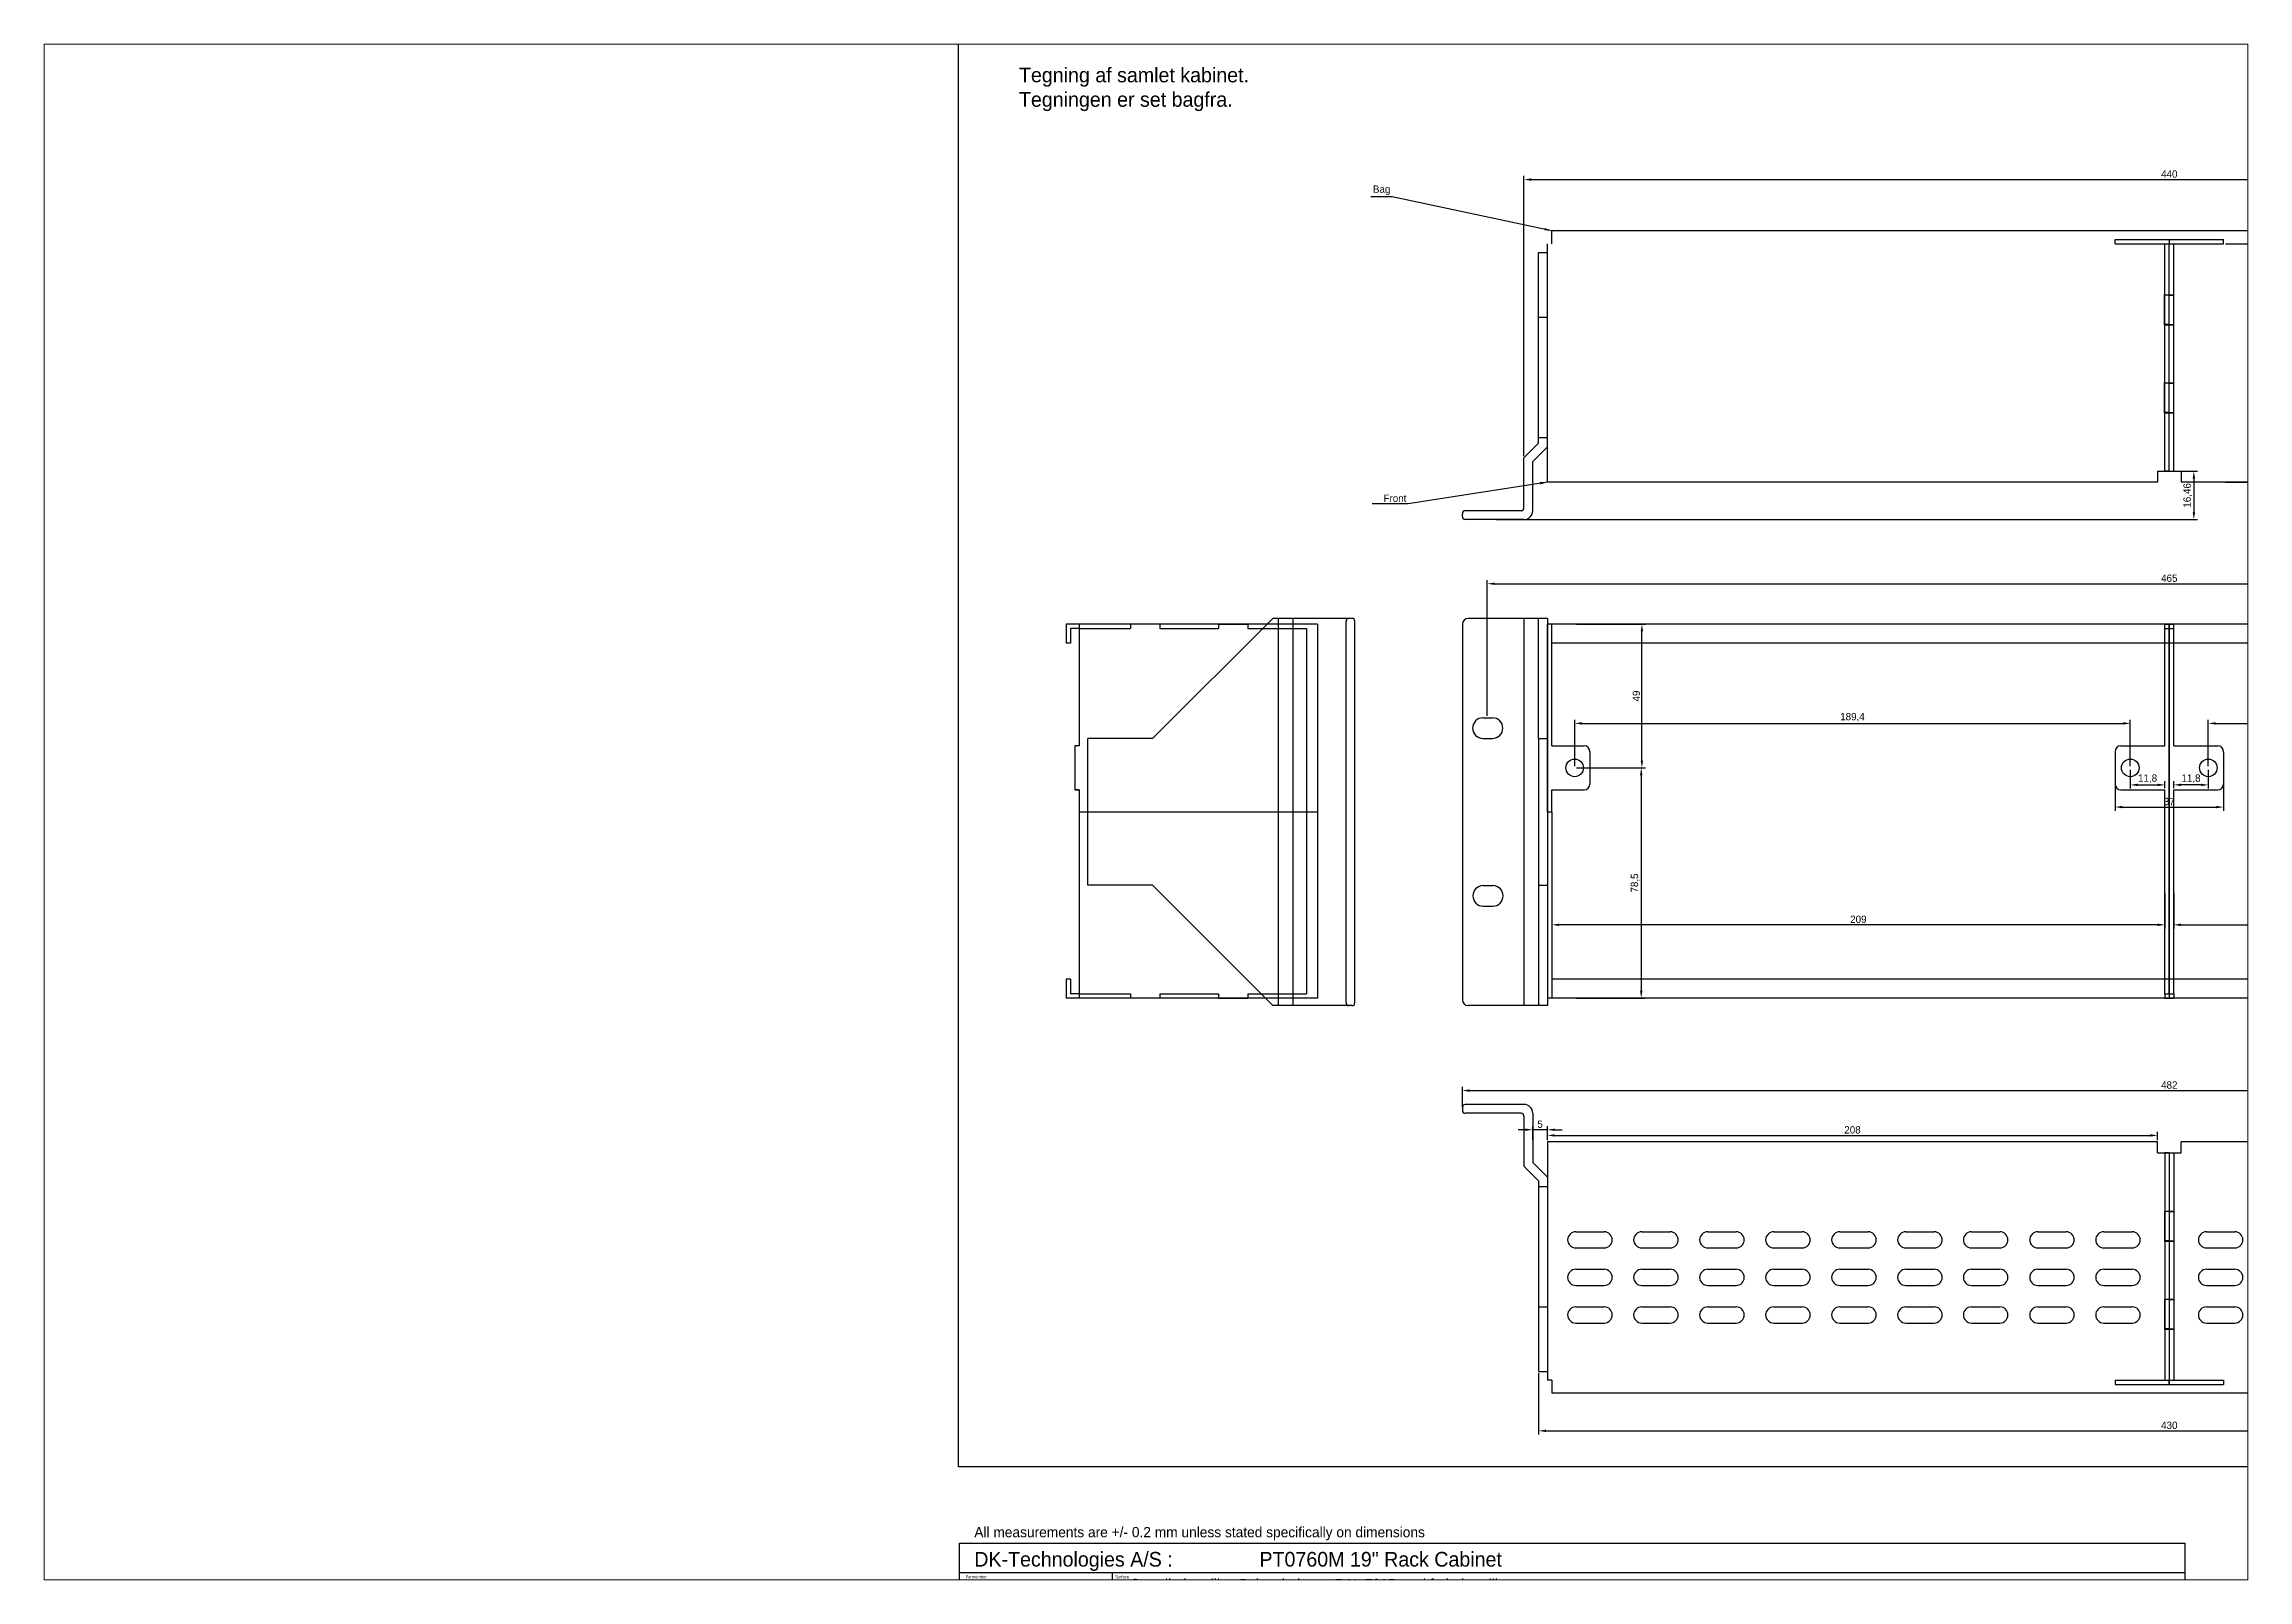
# Paper-space layout 'Layout1' of a CAD drawing. Header units: millimetres. Extents: x 29 to 258, y 20 to 180.
# The model-space entities are those that its viewports show. They can reach past a viewport. Long polylines and large blocks are cut down to what shows.
import ezdxf

# ---------------------------------------------------------------- set-up
doc = ezdxf.new("R2010")
doc.units = ezdxf.units.MM
for name, color, linetype in [('Descriptive Text', 36, 'Continuous'), ('dimensions', 151, 'Continuous'), ('Ears', 144, 'Continuous'), ('Rack Cabinet Bottom', 72, 'Continuous'), ('Rack Cabinet Top', 84, 'Continuous'), ('Wall 1', 22, 'Continuous'), ('Wall 2', 30, 'Continuous')]:
    doc.layers.add(name, color=color, linetype=linetype)
doc.dimstyles.new('ISO-25', dxfattribs={"dimtxt": 2.5, "dimasz": 2.5, "dimexe": 1.25, "dimexo": 0.625, "dimtad": 1, "dimtxsty": 'Standard', "dimcen": 2.5, "dimadec": 0, "dimazin": 0, "dimtfac": 1, "dimtmove": 0, "dimatfit": 3, "dimfxl": 0, "dimarcsym": 0})

# ---------------------------------------------------------------- blocks, each defined once
blk = doc.blocks.new('*D98')
at = {"layer": 'dimensions', "color": 0, "lineweight": -2}
for p, q in [((329.54, -15.03), (329.54, -35.92)), ((759.54, -15.03), (759.54, -35.92)), ((332.04, -34.67), (757.04, -34.67))]:
    blk.add_line(p, q, dxfattribs=at)
at = {"layer": 'dimensions', "color": 0}
for points in [[(332.04, -34.25), (332.04, -35.09), (329.54, -34.67)], [(757.04, -34.25), (757.04, -35.09), (759.54, -34.67)]]:
    blk.add_solid(points, dxfattribs=at)
at = {"layer": 'dimensions', "color": 0, "insert": (544.54, -32.8), "char_height": 2.5, "attachment_point": 5}
blk.add_mtext('430', dxfattribs=at)
blk = doc.blocks.new('*D99')
at = {"layer": 'dimensions', "color": 0, "lineweight": -2}
for p, q in [((324.54, 297.62), (324.54, 393.13)), ((327.04, 391.88), (762.04, 391.88)), ((764.54, 297.62), (764.54, 393.13))]:
    blk.add_line(p, q, dxfattribs=at)
at = {"layer": 'dimensions', "color": 0}
for points in [[(327.04, 392.3), (327.04, 391.47), (324.54, 391.88)], [(762.04, 392.3), (762.04, 391.47), (764.54, 391.88)]]:
    blk.add_solid(points, dxfattribs=at)
at = {"layer": 'dimensions', "color": 0, "insert": (544.54, 393.76), "char_height": 2.5, "attachment_point": 5}
blk.add_mtext('440', dxfattribs=at)
blk = doc.blocks.new('*D100')
at = {"layer": 'dimensions', "color": 0, "lineweight": -2}
for p, q in [((312.04, 209.02), (312.04, 255.36)), ((314.54, 254.11), (774.54, 254.11)), ((777.04, 209.02), (777.04, 255.36))]:
    blk.add_line(p, q, dxfattribs=at)
at = {"layer": 'dimensions', "color": 0}
for points in [[(314.54, 254.52), (314.54, 253.69), (312.04, 254.11)], [(774.54, 254.52), (774.54, 253.69), (777.04, 254.11)]]:
    blk.add_solid(points, dxfattribs=at)
at = {"layer": 'dimensions', "color": 0, "insert": (544.54, 255.98), "char_height": 2.5, "attachment_point": 5}
blk.add_mtext('465', dxfattribs=at)
blk = doc.blocks.new('*D101')
at = {"layer": 'dimensions', "color": 0, "lineweight": -2}
for p, q in [((526.04, 190.71), (526.04, 176.72)), ((563.04, 190.71), (563.04, 176.72)), ((528.54, 177.97), (560.54, 177.97))]:
    blk.add_line(p, q, dxfattribs=at)
at = {"layer": 'dimensions', "color": 0}
for points in [[(528.54, 178.39), (528.54, 177.55), (526.04, 177.97)], [(560.54, 178.39), (560.54, 177.55), (563.04, 177.97)]]:
    blk.add_solid(points, dxfattribs=at)
at = {"layer": 'dimensions', "color": 0, "insert": (544.54, 179.85), "char_height": 2.5, "attachment_point": 5}
blk.add_mtext('37', dxfattribs=at)
blk = doc.blocks.new('*D102')
at = {"layer": 'dimensions', "color": 0, "lineweight": -2}
for p, q in [((341.84, 191.96), (341.84, 207.75)), ((344.34, 206.5), (528.74, 206.5)), ((531.24, 191.96), (531.24, 207.75))]:
    blk.add_line(p, q, dxfattribs=at)
at = {"layer": 'dimensions', "color": 0}
for points in [[(344.34, 206.92), (344.34, 206.08), (341.84, 206.5)], [(528.74, 206.92), (528.74, 206.08), (531.24, 206.5)]]:
    blk.add_solid(points, dxfattribs=at)
at = {"layer": 'dimensions', "color": 0, "insert": (436.54, 208.58), "char_height": 2.5, "attachment_point": 5}
blk.add_mtext('189,4', dxfattribs=at)
blk = doc.blocks.new('*D103')
at = {"layer": 'dimensions', "color": 0, "lineweight": -2}
for p, q in [((557.84, 191.96), (557.84, 207.75)), ((560.34, 206.5), (744.74, 206.5)), ((747.24, 191.96), (747.24, 207.75))]:
    blk.add_line(p, q, dxfattribs=at)
at = {"layer": 'dimensions', "color": 0}
for points in [[(560.34, 206.92), (560.34, 206.08), (557.84, 206.5)], [(744.74, 206.92), (744.74, 206.08), (747.24, 206.5)]]:
    blk.add_solid(points, dxfattribs=at)
at = {"layer": 'dimensions', "color": 0, "insert": (652.54, 208.58), "char_height": 2.5, "attachment_point": 5}
blk.add_mtext('189,4', dxfattribs=at)
blk = doc.blocks.new('*D105')
at = {"layer": 'dimensions', "color": 0, "lineweight": -2}
for p, q in [((303.54, 75.72), (303.54, 82.58)), ((306.04, 81.33), (783.04, 81.33)), ((785.54, 75.72), (785.54, 82.58))]:
    blk.add_line(p, q, dxfattribs=at)
at = {"layer": 'dimensions', "color": 0}
for points in [[(306.04, 81.75), (306.04, 80.91), (303.54, 81.33)], [(783.04, 81.75), (783.04, 80.91), (785.54, 81.33)]]:
    blk.add_solid(points, dxfattribs=at)
at = {"layer": 'dimensions', "color": 0, "insert": (544.54, 83.2), "char_height": 2.5, "attachment_point": 5}
blk.add_mtext('482', dxfattribs=at)
blk = doc.blocks.new('*D106')
at = {"layer": 'dimensions', "color": 0, "lineweight": -2}
for p, q in [((546.04, 148.46), (546.04, 136.58)), ((755.04, 147.19), (755.04, 136.58)), ((548.54, 137.83), (752.54, 137.83))]:
    blk.add_line(p, q, dxfattribs=at)
at = {"layer": 'dimensions', "color": 0}
for points in [[(548.54, 138.24), (548.54, 137.41), (546.04, 137.83)], [(752.54, 138.24), (752.54, 137.41), (755.04, 137.83)]]:
    blk.add_solid(points, dxfattribs=at)
at = {"layer": 'dimensions', "color": 0, "insert": (650.54, 139.7), "char_height": 2.5, "attachment_point": 5}
blk.add_mtext('209', dxfattribs=at)
blk = doc.blocks.new('*D107')
at = {"layer": 'dimensions', "color": 0, "lineweight": -2}
for p, q in [((334.04, 147.19), (334.04, 136.58)), ((543.04, 148.46), (543.04, 136.58)), ((540.54, 137.83), (336.54, 137.83))]:
    blk.add_line(p, q, dxfattribs=at)
at = {"layer": 'dimensions', "color": 0}
for points in [[(336.54, 138.24), (336.54, 137.41), (334.04, 137.83)], [(540.54, 138.24), (540.54, 137.41), (543.04, 137.83)]]:
    blk.add_solid(points, dxfattribs=at)
at = {"layer": 'dimensions', "color": 0, "insert": (438.54, 139.7), "char_height": 2.5, "attachment_point": 5}
blk.add_mtext('209', dxfattribs=at)
blk = doc.blocks.new('*D108')
at = {"layer": 'dimensions', "color": 0, "lineweight": -2}
for p, q in [((325.04, 67.97), (322.54, 67.97)), ((327.54, 64.46), (327.54, 69.22)), ((332.54, 67.97), (327.54, 67.97)), ((332.54, 64.46), (332.54, 69.22)), ((335.04, 67.97), (337.54, 67.97))]:
    blk.add_line(p, q, dxfattribs=at)
at = {"layer": 'dimensions', "color": 0}
for points in [[(325.04, 68.39), (325.04, 67.56), (327.54, 67.97)], [(335.04, 68.39), (335.04, 67.56), (332.54, 67.97)]]:
    blk.add_solid(points, dxfattribs=at)
at = {"layer": 'dimensions', "color": 0, "insert": (330.04, 69.85), "char_height": 2.5, "attachment_point": 5}
blk.add_mtext('5', dxfattribs=at)
blk = doc.blocks.new('*D110')
at = {"layer": 'dimensions', "color": 0, "lineweight": -2}
for p, q in [((531.24, 190.71), (531.24, 184.28)), ((533.74, 185.53), (540.54, 185.53)), ((543.04, 184.46), (543.04, 186.78))]:
    blk.add_line(p, q, dxfattribs=at)
at = {"layer": 'dimensions', "color": 0}
for points in [[(533.74, 185.95), (533.74, 185.12), (531.24, 185.53)], [(540.54, 185.95), (540.54, 185.12), (543.04, 185.53)]]:
    blk.add_solid(points, dxfattribs=at)
at = {"layer": 'dimensions', "color": 0, "insert": (537.14, 187.62), "char_height": 2.5, "attachment_point": 5}
blk.add_mtext('11,8', dxfattribs=at)
blk = doc.blocks.new('*D111')
at = {"layer": 'dimensions', "color": 0, "lineweight": -2}
for p, q in [((557.84, 190.71), (557.84, 184.28)), ((546.04, 184.46), (546.04, 186.78)), ((555.34, 185.53), (548.54, 185.53))]:
    blk.add_line(p, q, dxfattribs=at)
at = {"layer": 'dimensions', "color": 0}
for points in [[(548.54, 185.95), (548.54, 185.12), (546.04, 185.53)], [(555.34, 185.95), (555.34, 185.12), (557.84, 185.53)]]:
    blk.add_solid(points, dxfattribs=at)
at = {"layer": 'dimensions', "color": 0, "insert": (551.94, 187.62), "char_height": 2.5, "attachment_point": 5}
blk.add_mtext('11,8', dxfattribs=at)
blk = doc.blocks.new('*D128')
at = {"layer": 'dimensions', "color": 0, "lineweight": -2}
for p, q in [((332.54, 64.46), (332.54, 67.29)), ((335.04, 66.04), (538.04, 66.04)), ((540.54, 64.46), (540.54, 67.29))]:
    blk.add_line(p, q, dxfattribs=at)
at = {"layer": 'dimensions', "color": 0}
for points in [[(335.04, 66.46), (335.04, 65.63), (332.54, 66.04)], [(538.04, 66.46), (538.04, 65.63), (540.54, 66.04)]]:
    blk.add_solid(points, dxfattribs=at)
at = {"layer": 'dimensions', "color": 0, "insert": (436.54, 67.92), "char_height": 2.5, "attachment_point": 5}
blk.add_mtext('208', dxfattribs=at)
blk = doc.blocks.new('*D129')
at = {"layer": 'dimensions', "color": 0, "lineweight": -2}
for p, q in [((342.47, 240.33), (366, 240.33)), ((364.75, 193.83), (364.75, 237.83)), ((342.47, 191.33), (366, 191.33))]:
    blk.add_line(p, q, dxfattribs=at)
at = {"layer": 'dimensions', "color": 0}
for points in [[(364.33, 237.83), (365.16, 237.83), (364.75, 240.33)], [(364.33, 193.83), (365.16, 193.83), (364.75, 191.33)]]:
    blk.add_solid(points, dxfattribs=at)
at = {"layer": 'dimensions', "color": 0, "insert": (362.87, 215.83), "char_height": 2.5, "attachment_point": 5, "rotation": 90}
blk.add_mtext('49', dxfattribs=at)
blk = doc.blocks.new('*D130')
at = {"layer": 'dimensions', "color": 0, "lineweight": -2}
for p, q in [((342.47, 191.33), (365.78, 191.33)), ((364.53, 188.83), (364.53, 115.33)), ((342.47, 112.83), (365.78, 112.83))]:
    blk.add_line(p, q, dxfattribs=at)
at = {"layer": 'dimensions', "color": 0}
for points in [[(364.11, 188.83), (364.95, 188.83), (364.53, 191.33)], [(364.11, 115.33), (364.95, 115.33), (364.53, 112.83)]]:
    blk.add_solid(points, dxfattribs=at)
at = {"layer": 'dimensions', "color": 0, "insert": (362.45, 152.08), "char_height": 2.5, "attachment_point": 5, "rotation": 90}
blk.add_mtext('78,5', dxfattribs=at)
blk = doc.blocks.new('*D131')
at = {"layer": 'dimensions', "color": 0, "lineweight": -2}
for p, q in [((563.67, 369.95), (619.06, 369.95)), ((617.81, 367.45), (617.81, 291.25)), ((563.67, 288.75), (619.06, 288.75))]:
    blk.add_line(p, q, dxfattribs=at)
at = {"layer": 'dimensions', "color": 0}
for points in [[(617.4, 367.45), (618.23, 367.45), (617.81, 369.95)], [(617.4, 291.25), (618.23, 291.25), (617.81, 288.75)]]:
    blk.add_solid(points, dxfattribs=at)
at = {"layer": 'dimensions', "color": 0, "insert": (615.73, 329.35), "char_height": 2.5, "attachment_point": 5, "rotation": 90}
blk.add_mtext('81,2', dxfattribs=at)
blk = doc.blocks.new('*D132')
at = {"layer": 'dimensions', "color": 0, "lineweight": -2}
for p, q in [((545.17, 292.45), (554.17, 292.45)), ((552.92, 289.95), (552.92, 278.49)), ((315.17, 275.99), (554.17, 275.99))]:
    blk.add_line(p, q, dxfattribs=at)
at = {"layer": 'dimensions', "color": 0}
for points in [[(552.51, 289.95), (553.34, 289.95), (552.92, 292.45)], [(552.51, 278.49), (553.34, 278.49), (552.92, 275.99)]]:
    blk.add_solid(points, dxfattribs=at)
at = {"layer": 'dimensions', "color": 0, "insert": (550.84, 284.22), "char_height": 2.5, "attachment_point": 5, "rotation": 90}
blk.add_mtext('16,46', dxfattribs=at)

msp = doc.modelspace()

# ---------------------------------------------------------------- linework, layer by layer
at = {"layer": 'Descriptive Text'}
for p, q in [((132.163, -72.951), (549.838, -72.951)), ((132.163, -142.583), (132.163, -72.951)), ((549.838, -72.951), (549.838, -142.583)), ((132.163, -82.951), (549.838, -82.951)), ((184.163, -82.951), (184.163, -89.951))]:
    msp.add_line(p, q, dxfattribs=at)
msp.add_lwpolyline([(131.725, 438.101), (971.367, 438.101), (971.367, -46.95), (131.725, -46.95)], close=True, dxfattribs=at)
at = {"layer": 'Ears'}
for p, q in [((329.543, 301.993), (329.543, 366.993)), ((329.543, 366.993), (332.543, 366.993)), ((332.543, 300.751), (332.543, 366.993)), ((329.543, 344.993), (332.543, 344.993)), ((324.543, 296.993), (329.543, 301.993)), ((327.543, 295.751), (332.543, 300.751)), ((329.543, 303.993), (332.543, 303.993)), ((324.543, 279.991), (324.543, 296.993)), ((327.543, 278.991), (327.543, 295.751)), ((303.543, 276.991), (303.543, 277.991)), ((323.543, 278.991), (304.543, 278.991)), ((324.543, 275.991), (304.543, 275.991)), ((238.901, 242.293), (197.901, 201.293)), ((265.901, 242.293), (238.901, 242.293)), ((240.901, 110.293), (240.901, 242.293)), ((245.901, 110.293), (245.901, 242.293)), ((263.901, 111.293), (263.901, 241.293)), ((265.901, 242.293), (264.901, 242.293)), ((266.901, 111.293), (266.901, 241.293)), ((332.543, 242.293), (305.543, 242.293)), ((324.543, 242.293), (324.543, 110.293)), ((329.543, 201.293), (329.543, 242.293)), ((332.543, 242.293), (332.543, 110.293)), ((303.543, 240.293), (303.543, 112.293)), ((310.543, 208.393), (313.843, 208.393)), ((197.901, 201.293), (175.901, 201.293)), ((175.901, 151.293), (175.901, 201.293)), ((310.543, 201.393), (313.843, 201.393)), ((329.543, 201.293), (329.543, 151.293)), ((329.543, 201.293), (332.543, 201.293)), ((332.543, 201.293), (332.543, 151.293)), ((197.901, 151.293), (175.901, 151.293)), ((238.901, 110.293), (197.901, 151.293)), ((310.633, 151.193), (313.933, 151.193)), ((329.543, 151.293), (332.543, 151.293)), ((329.543, 151.293), (329.543, 110.293)), ((310.543, 144.193), (313.933, 144.193)), ((265.901, 110.293), (238.901, 110.293)), ((265.901, 110.293), (264.901, 110.293)), ((332.543, 110.293), (305.543, 110.293)), ((303.543, 75.595), (303.543, 74.595)), ((324.543, 76.595), (304.543, 76.595)), ((323.543, 73.595), (304.543, 73.595)), ((324.543, 72.595), (324.543, 55.592)), ((327.543, 73.595), (327.543, 56.835)), ((324.543, 55.592), (329.543, 50.592)), ((327.543, 56.835), (332.543, 51.835)), ((329.543, 50.592), (329.543, -14.408)), ((329.543, 48.592), (332.543, 48.592)), ((332.543, 51.835), (332.543, -14.408)), ((329.543, 7.592), (332.543, 7.592)), ((329.543, -14.408), (332.543, -14.408))]:
    msp.add_line(p, q, dxfattribs=at)
for centre, radius, start, end in [((304.543, 277.991), 1, 90, 180), ((323.543, 279.991), 1, 270, 0), ((324.543, 278.991), 3, 270, 0), ((304.543, 276.991), 1, 180, 270), ((264.901, 241.293), 1, 90, 180), ((265.901, 241.293), 1, 0, 90), ((305.543, 240.293), 2, 90, 180), ((310.543, 204.893), 3.5, 90, 270), ((313.843, 204.893), 3.5, 270, 90), ((310.633, 147.693), 3.5, 90, 270), ((313.933, 147.693), 3.5, 270, 90), ((264.901, 111.293), 1, 180, 270), ((265.901, 111.293), 1, 270, 0), ((305.543, 112.293), 2, 180, 270), ((304.543, 75.595), 1, 90, 180), ((324.543, 73.595), 3, 0, 90), ((304.543, 74.595), 1, 180, 270), ((323.543, 72.595), 1, 0, 90)]:
    msp.add_arc(centre, radius, start, end, dxfattribs=at)
at = {"layer": 'Rack Cabinet Bottom'}
for p, q in [((332.543, 288.751), (332.543, 369.951)), ((755.041, 374.451), (334.043, 374.451)), ((334.043, 369.951), (334.043, 374.451)), ((542.942, 352.549), (546.142, 352.549)), ((542.942, 342.349), (542.942, 352.549)), ((546.142, 342.349), (546.142, 352.549)), ((542.942, 342.349), (546.142, 342.349)), ((542.942, 312.349), (542.942, 322.549)), ((542.942, 322.549), (546.142, 322.549)), ((546.142, 312.349), (546.142, 322.549)), ((542.942, 312.349), (546.142, 312.349)), ((540.541, 288.751), (332.543, 288.751)), ((540.541, 292.449), (548.541, 292.449)), ((540.541, 292.449), (540.541, 288.751)), ((548.541, 292.449), (548.541, 288.751)), ((756.541, 288.751), (548.541, 288.751)), ((172.941, 176.293), (254.141, 176.293)), ((172.941, 176.293), (172.941, 112.835)), ((254.141, 176.293), (254.141, 112.835)), ((332.543, 176.293), (334.043, 176.293)), ((332.543, 176.293), (332.543, 112.835)), ((334.043, 176.293), (334.043, 119.335)), ((168.441, 119.335), (168.441, 112.835)), ((169.941, 119.335), (168.441, 119.335)), ((254.141, 112.835), (168.441, 112.835)), ((169.941, 119.335), (169.941, 114.335)), ((172.941, 114.335), (169.941, 114.335)), ((756.541, 112.835), (332.543, 112.835)), ((755.041, 119.335), (334.043, 119.335)), ((334.043, 119.335), (334.043, 112.835))]:
    msp.add_line(p, q, dxfattribs=at)
at = {"layer": 'Rack Cabinet Top'}
for p, q in [((254.141, 240.335), (168.441, 240.335)), ((168.441, 240.335), (168.441, 233.835)), ((169.941, 233.835), (168.441, 233.835)), ((172.941, 238.835), (169.941, 238.835)), ((169.941, 238.835), (169.941, 233.835)), ((172.941, 240.335), (172.941, 198.835)), ((254.141, 240.335), (254.141, 176.293)), ((756.541, 240.335), (332.543, 240.335)), ((332.543, 176.293), (332.543, 240.335)), ((334.043, 233.835), (334.043, 240.335)), ((334.043, 198.835), (334.043, 233.835)), ((755.041, 233.835), (334.043, 233.835)), ((172.941, 198.835), (171.441, 198.835)), ((171.441, 198.835), (171.441, 183.835)), ((334.043, 198.835), (345.041, 198.835)), ((347.041, 196.835), (347.041, 185.835)), ((172.941, 183.835), (171.441, 183.835)), ((172.941, 183.835), (172.941, 176.293)), ((334.043, 176.293), (334.043, 183.835)), ((334.043, 183.835), (345.041, 183.835)), ((172.941, 176.293), (254.141, 176.293)), ((332.543, 176.293), (334.043, 176.293)), ((332.543, 63.835), (332.543, -17.365)), ((540.541, 63.835), (332.543, 63.835)), ((540.541, 60.136), (540.541, 63.835)), ((540.541, 60.136), (548.541, 60.136)), ((756.541, 63.835), (548.541, 63.835)), ((548.541, 60.136), (548.541, 63.835)), ((542.942, 40.236), (542.942, 30.036)), ((542.942, 40.236), (546.142, 40.236)), ((546.142, 40.236), (546.142, 30.036)), ((342.191, 33.185), (351.891, 33.185)), ((364.691, 33.185), (374.391, 33.185)), ((387.191, 33.185), (396.891, 33.185)), ((409.691, 33.185), (419.391, 33.185)), ((432.191, 33.185), (441.891, 33.185)), ((454.691, 33.185), (464.391, 33.185)), ((477.087, 33.185), (486.787, 33.185)), ((499.691, 33.185), (509.391, 33.185)), ((522.191, 33.185), (531.891, 33.185)), ((557.191, 33.185), (566.891, 33.185)), ((342.191, 27.685), (351.891, 27.685)), ((364.691, 27.685), (374.391, 27.685)), ((387.191, 27.685), (396.891, 27.685)), ((409.691, 27.685), (419.391, 27.685)), ((432.191, 27.685), (441.891, 27.685)), ((454.691, 27.685), (464.391, 27.685)), ((477.087, 27.685), (486.787, 27.685)), ((499.691, 27.685), (509.391, 27.685)), ((522.191, 27.685), (531.891, 27.685)), ((542.942, 30.036), (546.142, 30.036)), ((557.191, 27.685), (566.891, 27.685)), ((342.191, 20.385), (351.891, 20.385)), ((364.691, 20.385), (374.391, 20.385)), ((387.191, 20.385), (396.891, 20.385)), ((409.691, 20.385), (419.391, 20.385)), ((432.191, 20.385), (441.891, 20.385)), ((454.691, 20.385), (464.391, 20.385)), ((477.087, 20.385), (486.787, 20.385)), ((499.691, 20.385), (509.391, 20.385)), ((522.191, 20.385), (531.891, 20.385)), ((557.191, 20.385), (566.891, 20.385)), ((342.191, 14.885), (351.891, 14.885)), ((342.191, 7.585), (351.891, 7.585)), ((364.691, 14.885), (374.391, 14.885)), ((364.691, 7.585), (374.391, 7.585)), ((387.191, 14.885), (396.891, 14.885)), ((387.191, 7.585), (396.891, 7.585)), ((409.691, 14.885), (419.391, 14.885)), ((409.691, 7.585), (419.391, 7.585)), ((432.191, 14.885), (441.891, 14.885)), ((432.191, 7.585), (441.891, 7.585)), ((454.691, 14.885), (464.391, 14.885)), ((454.691, 7.585), (464.391, 7.585)), ((477.087, 14.885), (486.787, 14.885)), ((477.087, 7.585), (486.787, 7.585)), ((499.691, 14.885), (509.391, 14.885)), ((499.691, 7.585), (509.391, 7.585)), ((522.191, 14.885), (531.891, 14.885)), ((522.191, 7.585), (531.891, 7.585)), ((542.942, 10.236), (546.142, 10.236)), ((542.942, 10.236), (542.942, 0.036)), ((546.142, 10.236), (546.142, 0.036)), ((557.191, 14.885), (566.891, 14.885)), ((557.191, 7.585), (566.891, 7.585)), ((342.191, 2.085), (351.891, 2.085)), ((364.691, 2.085), (374.391, 2.085)), ((387.191, 2.085), (396.891, 2.085)), ((409.691, 2.085), (419.391, 2.085)), ((432.191, 2.085), (441.891, 2.085)), ((454.691, 2.085), (464.391, 2.085)), ((477.087, 2.085), (486.787, 2.085)), ((499.691, 2.085), (509.391, 2.085)), ((522.191, 2.085), (531.891, 2.085)), ((542.942, 0.036), (546.142, 0.036)), ((557.191, 2.085), (566.891, 2.085)), ((334.043, -17.365), (332.543, -17.365)), ((334.043, -17.365), (334.043, -21.865)), ((755.041, -21.865), (334.043, -21.865))]:
    msp.add_line(p, q, dxfattribs=at)
msp.add_circle((341.841, 191.335), 3, dxfattribs=at)
for centre, radius, start, end in [((345.041, 196.835), 2, 0, 90), ((345.041, 185.835), 2, 270, 0), ((342.191, 30.435), 2.75, 90, 270), ((351.891, 30.435), 2.75, 270, 90), ((364.691, 30.435), 2.75, 90, 270), ((374.391, 30.435), 2.75, 270, 90), ((387.191, 30.435), 2.75, 90, 270), ((396.891, 30.435), 2.75, 270, 90), ((409.691, 30.435), 2.75, 90, 270), ((419.391, 30.435), 2.75, 270, 90), ((432.191, 30.435), 2.75, 90, 270), ((441.891, 30.435), 2.75, 270, 90), ((454.691, 30.435), 2.75, 90, 270), ((464.391, 30.435), 2.75, 270, 90), ((477.087, 30.435), 2.75, 90, 270), ((486.787, 30.435), 2.75, 270, 90), ((499.691, 30.435), 2.75, 90, 270), ((509.391, 30.435), 2.75, 270, 90), ((522.191, 30.435), 2.75, 90, 270), ((531.891, 30.435), 2.75, 270, 90), ((557.191, 30.435), 2.75, 90, 270), ((566.891, 30.435), 2.75, 270, 90), ((342.191, 17.635), 2.75, 90, 270), ((351.891, 17.635), 2.75, 270, 90), ((364.691, 17.635), 2.75, 90, 270), ((374.391, 17.635), 2.75, 270, 90), ((387.191, 17.635), 2.75, 90, 270), ((396.891, 17.635), 2.75, 270, 90), ((409.691, 17.635), 2.75, 90, 270), ((419.391, 17.635), 2.75, 270, 90), ((432.191, 17.635), 2.75, 90, 270), ((441.891, 17.635), 2.75, 270, 90), ((454.691, 17.635), 2.75, 90, 270), ((464.391, 17.635), 2.75, 270, 90), ((477.087, 17.635), 2.75, 90, 270), ((486.787, 17.635), 2.75, 270, 90), ((499.691, 17.635), 2.75, 90, 270), ((509.391, 17.635), 2.75, 270, 90), ((522.191, 17.635), 2.75, 90, 270), ((531.891, 17.635), 2.75, 270, 90), ((557.191, 17.635), 2.75, 90, 270), ((566.891, 17.635), 2.75, 270, 90), ((342.191, 4.835), 2.75, 90, 270), ((351.891, 4.835), 2.75, 270, 90), ((364.691, 4.835), 2.75, 90, 270), ((374.391, 4.835), 2.75, 270, 90), ((387.191, 4.835), 2.75, 90, 270), ((396.891, 4.835), 2.75, 270, 90), ((409.691, 4.835), 2.75, 90, 270), ((419.391, 4.835), 2.75, 270, 90), ((432.191, 4.835), 2.75, 90, 270), ((441.891, 4.835), 2.75, 270, 90), ((454.691, 4.835), 2.75, 90, 270), ((464.391, 4.835), 2.75, 270, 90), ((477.087, 4.835), 2.75, 90, 270), ((486.787, 4.835), 2.75, 270, 90), ((499.691, 4.835), 2.75, 90, 270), ((509.391, 4.835), 2.75, 270, 90), ((522.191, 4.835), 2.75, 90, 270), ((531.891, 4.835), 2.75, 270, 90), ((557.191, 4.835), 2.75, 90, 270), ((566.891, 4.835), 2.75, 270, 90)]:
    msp.add_arc(centre, radius, start, end, dxfattribs=at)
at = {"layer": 'Wall 1'}
for p, q in [((526.041, 371.451), (543.792, 371.451)), ((526.041, 369.951), (526.041, 371.451)), ((526.041, 369.951), (544.542, 369.951)), ((543.042, 292.449), (543.042, 369.951)), ((543.792, 371.451), (544.542, 371.451)), ((544.542, 371.451), (544.542, 369.951)), ((544.542, 292.449), (544.542, 369.951)), ((172.941, 238.835), (190.441, 238.835)), ((172.941, 238.835), (172.941, 198.835)), ((190.441, 240.335), (190.441, 238.835)), ((200.441, 240.335), (190.441, 240.335)), ((200.441, 240.335), (200.441, 238.835)), ((200.441, 238.835), (220.441, 238.835)), ((220.441, 240.335), (220.441, 238.835)), ((220.441, 240.335), (230.441, 240.335)), ((230.441, 240.335), (230.441, 238.835)), ((230.441, 238.835), (250.441, 238.835)), ((250.441, 238.835), (250.441, 114.335)), ((543.042, 240.335), (544.542, 240.335)), ((543.042, 238.835), (543.042, 240.335)), ((543.042, 198.835), (543.042, 238.835)), ((543.042, 238.835), (544.542, 238.835)), ((544.542, 238.835), (544.542, 240.335)), ((544.542, 114.335), (544.542, 238.835)), ((172.941, 198.835), (171.441, 198.835)), ((171.441, 198.835), (171.441, 183.835)), ((526.041, 196.835), (526.041, 185.835)), ((528.041, 198.835), (543.042, 198.835)), ((171.441, 183.835), (172.941, 183.835)), ((172.941, 183.835), (172.941, 114.335)), ((528.041, 183.835), (543.042, 183.835)), ((543.042, 114.335), (543.042, 183.835)), ((172.941, 114.335), (190.441, 114.335)), ((190.441, 114.335), (190.441, 112.835)), ((200.441, 112.835), (190.441, 112.835)), ((200.441, 114.335), (220.441, 114.335)), ((200.441, 114.335), (200.441, 112.835)), ((220.441, 114.335), (220.441, 112.835)), ((220.441, 112.835), (230.441, 112.835)), ((230.441, 114.335), (250.441, 114.335)), ((230.441, 114.335), (230.441, 112.835)), ((543.042, 114.335), (544.542, 114.335)), ((543.042, 114.335), (543.042, 112.835)), ((543.042, 112.835), (544.542, 112.835)), ((544.542, 114.335), (544.542, 112.835)), ((543.042, 60.136), (543.042, -17.365)), ((544.542, 60.136), (544.542, -17.365)), ((526.041, -17.365), (544.542, -17.365)), ((526.041, -17.365), (526.041, -18.865)), ((526.041, -18.865), (543.792, -18.865)), ((543.792, -18.865), (544.542, -18.865)), ((544.542, -17.365), (544.542, -18.865))]:
    msp.add_line(p, q, dxfattribs=at)
at = {"layer": 'Wall 1', "ltscale": 0.1}
for p, q in [((544.542, 352.449), (543.042, 352.449)), ((544.542, 342.449), (543.042, 342.449)), ((544.542, 322.449), (543.042, 322.449)), ((544.542, 312.449), (543.042, 312.449)), ((544.542, 292.449), (543.042, 292.449)), ((544.542, 60.136), (543.042, 60.136)), ((544.542, 40.136), (543.042, 40.136)), ((544.542, 30.136), (543.042, 30.136)), ((544.542, 10.136), (543.042, 10.136)), ((544.542, 0.136), (543.042, 0.136))]:
    msp.add_line(p, q, dxfattribs=at)
at = {"layer": 'Wall 1'}
msp.add_circle((531.241, 191.335), 3, dxfattribs=at)
for centre, start, end in [((528.041, 196.835), 90, 180), ((528.041, 185.835), 180, 270)]:
    msp.add_arc(centre, 2, start, end, dxfattribs=at)
at = {"layer": 'Wall 2'}
for p, q in [((544.542, 371.451), (563.041, 371.451)), ((544.542, 371.451), (544.542, 369.951)), ((544.542, 369.951), (563.041, 369.951)), ((544.542, 292.449), (544.542, 369.951)), ((546.042, 292.449), (546.042, 369.951)), ((563.041, 369.951), (563.041, 371.451)), ((544.542, 352.449), (546.042, 352.449)), ((544.542, 342.449), (546.042, 342.449)), ((544.542, 322.449), (546.042, 322.449)), ((544.542, 312.449), (546.042, 312.449)), ((544.542, 292.449), (546.042, 292.449)), ((544.542, 240.335), (546.042, 240.335)), ((544.542, 240.335), (544.542, 238.835)), ((544.542, 238.835), (546.042, 238.835)), ((544.542, 238.835), (544.542, 114.335)), ((546.042, 238.835), (546.042, 240.335)), ((546.042, 198.835), (546.042, 238.835)), ((546.042, 198.835), (561.041, 198.835)), ((563.041, 196.835), (563.041, 185.835)), ((546.042, 114.335), (546.042, 183.835)), ((546.042, 183.835), (561.041, 183.835)), ((544.542, 114.335), (546.042, 114.335)), ((544.542, 114.335), (544.542, 112.835)), ((544.542, 112.835), (546.042, 112.835)), ((546.042, 114.335), (546.042, 112.835)), ((544.542, 60.136), (546.042, 60.136)), ((544.542, 60.136), (544.542, -17.365)), ((546.042, 60.136), (546.042, -17.365)), ((544.542, 40.136), (546.042, 40.136)), ((544.542, 30.136), (546.042, 30.136)), ((544.542, 10.136), (546.042, 10.136)), ((544.542, 0.136), (546.042, 0.136)), ((544.542, -17.365), (563.041, -17.365)), ((544.542, -18.865), (544.542, -17.365)), ((544.542, -18.865), (563.041, -18.865)), ((563.041, -17.365), (563.041, -18.865))]:
    msp.add_line(p, q, dxfattribs=at)
msp.add_circle((557.841, 191.335), 3, dxfattribs=at)
for centre, start, end in [((561.041, 196.835), 0, 90), ((561.041, 185.835), 270, 0)]:
    msp.add_arc(centre, 2, start, end, dxfattribs=at)

# ---------------------------------------------------------------- texts
at = {"layer": 'Descriptive Text'}
for s, height, p in [('All measurements are +/- 0.2 mm unless stated specifically on dimensions', 3.5, (137.163, -70.951)), ('DK-Technologies A/S :', 5, (137.163, -80.951)), ('PT0760M 19" Rack Cabinet', 5, (234.372, -80.951)), ('Partnumber:', 1, (134.163, -84.951)), ('4008 107 61600', 3.5, (136.833, -89.187)), ('Surface', 1, (185.163, -84.951)), ('Grundbehandling Pulver larkeres RAL 7015 med forbehandling.', 3.5, (190.213, -88.651))]:
    msp.add_text(s, height=height, dxfattribs=at).set_placement(p)
at = {"layer": 'Descriptive Text', "insert": (152.391, 430.044), "char_height": 5, "width": 225.7521, "attachment_point": 1}
msp.add_mtext('Tegning af samlet kabinet.\\PTegningen er set bagfra.', dxfattribs=at)
at = {"layer": 'dimensions', "char_height": 2.5, "attachment_point": 9}
for s, insert in [('Bag', (279.003, 386.619)), ('Front', (284.466, 281.958))]:
    msp.add_mtext(s, dxfattribs=dict(at, insert=insert))

# ---------------------------------------------------------------- dimensions: what is measured, and where the dimension line sits
at = {"layer": 'dimensions'}
for base, p1, p2, picture, middle in [((764.541, 391.883), (324.543, 296.993), (764.541, 296.993), '*D99', (544.542, 393.758)), ((777.041, 254.106), (312.043, 208.393), (777.041, 208.393), '*D100', (544.542, 255.981)), ((531.241, 206.501), (341.841, 191.335), (531.241, 191.335), '*D102', (436.541, 208.585)), ((747.241, 206.501), (557.841, 191.335), (747.241, 191.335), '*D103', (652.541, 208.585)), ((563.041, 177.97), (526.041, 191.335), (563.041, 191.335), '*D101', (544.541, 179.845)), ((543.042, 185.533), (531.241, 191.335), (543.042, 183.835), '*D110', (537.141, 187.616)), ((546.042, 185.533), (557.841, 191.335), (546.042, 183.835), '*D111', (551.941, 187.616)), ((334.043, 137.826), (543.042, 149.085), (334.043, 147.814), '*D107', (438.542, 139.701)), ((755.041, 137.826), (546.042, 149.085), (755.041, 147.814), '*D106', (650.541, 139.701)), ((785.541, 81.329), (303.543, 75.095), (785.541, 75.095), '*D105', (544.542, 83.204)), ((327.543, 67.974), (332.543, 63.835), (327.543, 63.835), '*D108', (330.043, 69.849)), ((540.541, 66.044), (332.543, 63.835), (540.541, 63.835), '*D128', (436.542, 67.919)), ((759.541, -34.671), (329.543, -14.408), (759.541, -14.408), '*D98', (544.542, -32.796))]:
    dim = msp.add_linear_dim(base=base, p1=p1, p2=p2, dimstyle='ISO-25', dxfattribs=at)
    dim.commit()
    dim.dimension.update_dxf_attribs({"geometry": picture, "text_midpoint": middle})
for base, p1, p2, picture, middle in [((617.812, 288.751), (563.041, 369.951), (563.041, 288.751), '*D131', (615.729, 329.351)), ((552.924, 275.991), (544.541, 292.449), (314.543, 275.991), '*D132', (550.841, 284.22)), ((364.748, 240.335), (341.841, 191.335), (341.841, 240.335), '*D129', (362.873, 215.835)), ((364.531, 112.835), (341.841, 191.335), (341.841, 112.835), '*D130', (362.447, 152.085))]:
    dim = msp.add_linear_dim(base=base, p1=p1, p2=p2, angle=90, dimstyle='ISO-25', dxfattribs=at)
    dim.commit()
    dim.dimension.update_dxf_attribs({"geometry": picture, "text_midpoint": middle})

# ---------------------------------------------------------------- leaders
at = {"layer": 'dimensions', "annotation_type": 0, "has_hookline": 1, "hookline_direction": 1}
for points, text_width in [([(334.043, 374.451), (279.628, 385.994)], 6.667), ([(332.543, 288.751), (285.091, 281.333)], 11.667)]:
    msp.add_leader(points, dimstyle='ISO-25', dxfattribs=dict(at, text_width=text_width))

psp = doc.layouts.get("Layout1")

# ---------------------------------------------------------------- viewports
at = {"layer": 'dimensions'}
psp.add_viewport(center=(143.44, 99.96), size=(229.5, 159.9353), view_center_point=(195.708, 176.293), view_height=523.57727, dxfattribs=at)

doc.saveas('drawing.dxf')
